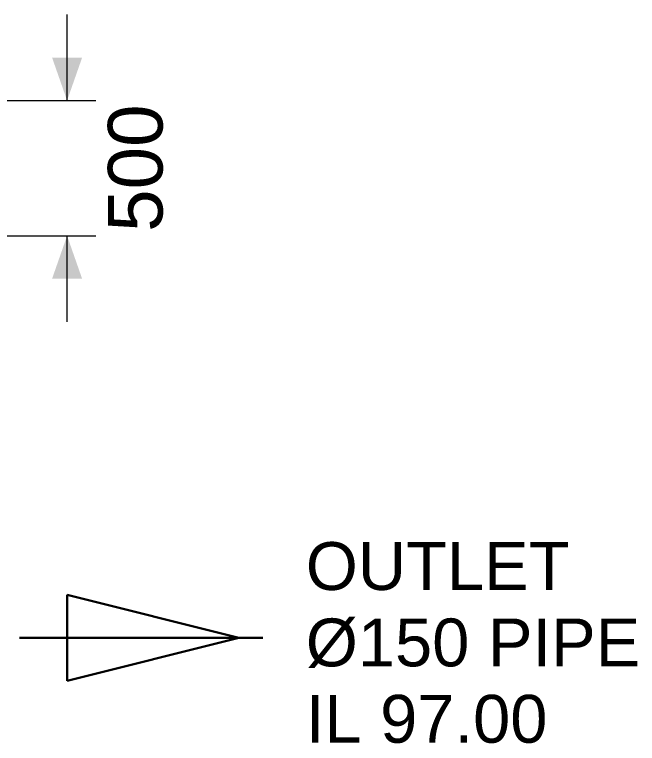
# Model space of a CAD drawing. Header units: millimetres. Extents: x 71 to 41929, y 71 to 131329.
# Drawn here: x 24403 to 26704, y 111765 to 114458 of the extents above; entities that cross this region are included whole.
import ezdxf
from ezdxf.enums import TextEntityAlignment as Align

# ---------------------------------------------------------------- set-up
doc = ezdxf.new("R2010")
doc.units = ezdxf.units.MM
for name, color, linetype in [('ANNOTATIONS', 7, 'Continuous'), ('DIMENSIONS', 7, 'Continuous'), ('FLOW_OUTLET', 5, 'Continuous')]:
    doc.layers.add(name, color=color, linetype=linetype)
doc.styles.add('ARIAL', font='arial.ttf')

msp = doc.modelspace()

# ---------------------------------------------------------------- linework, layer by layer
at = {"layer": 'DIMENSIONS', "lineweight": 18}
for p, q in [((24596.9, 114140.7), (24596.9, 114458.2)), ((23997.2, 114140.7), (24702.7, 114140.7)), ((23997.2, 113640.7), (24702.7, 113640.7)), ((24596.9, 113323.2), (24596.9, 113640.7))]:
    msp.add_line(p, q, dxfattribs=at)
at = {"layer": 'DIMENSIONS'}
for points in [[(24596.9, 114140.7), (24652.5, 114299.5), (24541.3, 114299.5)], [(24596.9, 113640.7), (24541.3, 113482), (24652.5, 113482)]]:
    msp.add_solid(points, dxfattribs=at)
at = {"layer": 'FLOW_OUTLET', "color": 5, "lineweight": 30}
for p, q in [((24596.9, 112314.5), (25231.9, 112155.7)), ((24596.9, 111997), (24596.9, 112314.5)), ((24420.5, 112155.7), (25320.1, 112155.7)), ((24596.9, 111997), (25231.9, 112155.7))]:
    msp.add_line(p, q, dxfattribs=at)

# ---------------------------------------------------------------- texts
at = {"layer": 'ANNOTATIONS', "style": 'ARIAL'}
for s, p in [('OUTLET', (25478.8, 112332.1)), ('Ø150 PIPE', (25478.8, 112049.9)), ('IL 97.00', (25478.8, 111767.7))]:
    msp.add_text(s, height=176.81, dxfattribs=at).set_placement(p)
at = {"layer": 'DIMENSIONS', "style": 'ARIAL'}
msp.add_text('500', height=202.07, rotation=90, dxfattribs=at).set_placement((24949.7, 113890.7), align=Align.CENTER)

doc.saveas('drawing.dxf')
